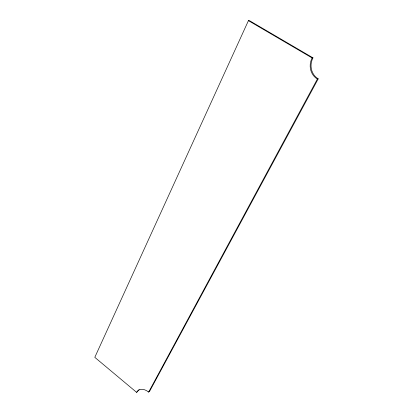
<?xml version="1.0" encoding="UTF-8"?>
<svg xmlns="http://www.w3.org/2000/svg" width="413" height="413" viewBox="0 0 413 413"><rect width="100%" height="100%" fill="white"/><g stroke="black" fill="none" stroke-linecap="round" stroke-linejoin="round"><path stroke-width="0.62" d="M248.43 20.655L94.794 357.343L136.61 392.35A10.991 7.692 52.1 0 1 148.654 392.082L149.656 391.209L318.206 78.852A15.751 14.625 -74.7 0 1 312.971 57.835L249.452 20.65L248.43 20.655L312.12 57.959L312.971 57.835M148.654 392.082L317.375 79.043A15.797 14.667 -74.9 0 1 312.12 57.959M136.61 392.35L137.627 391.488A10.965 7.687 52.1 0 1 139.186 389.624M317.375 79.043L318.206 78.852"/></g></svg>
